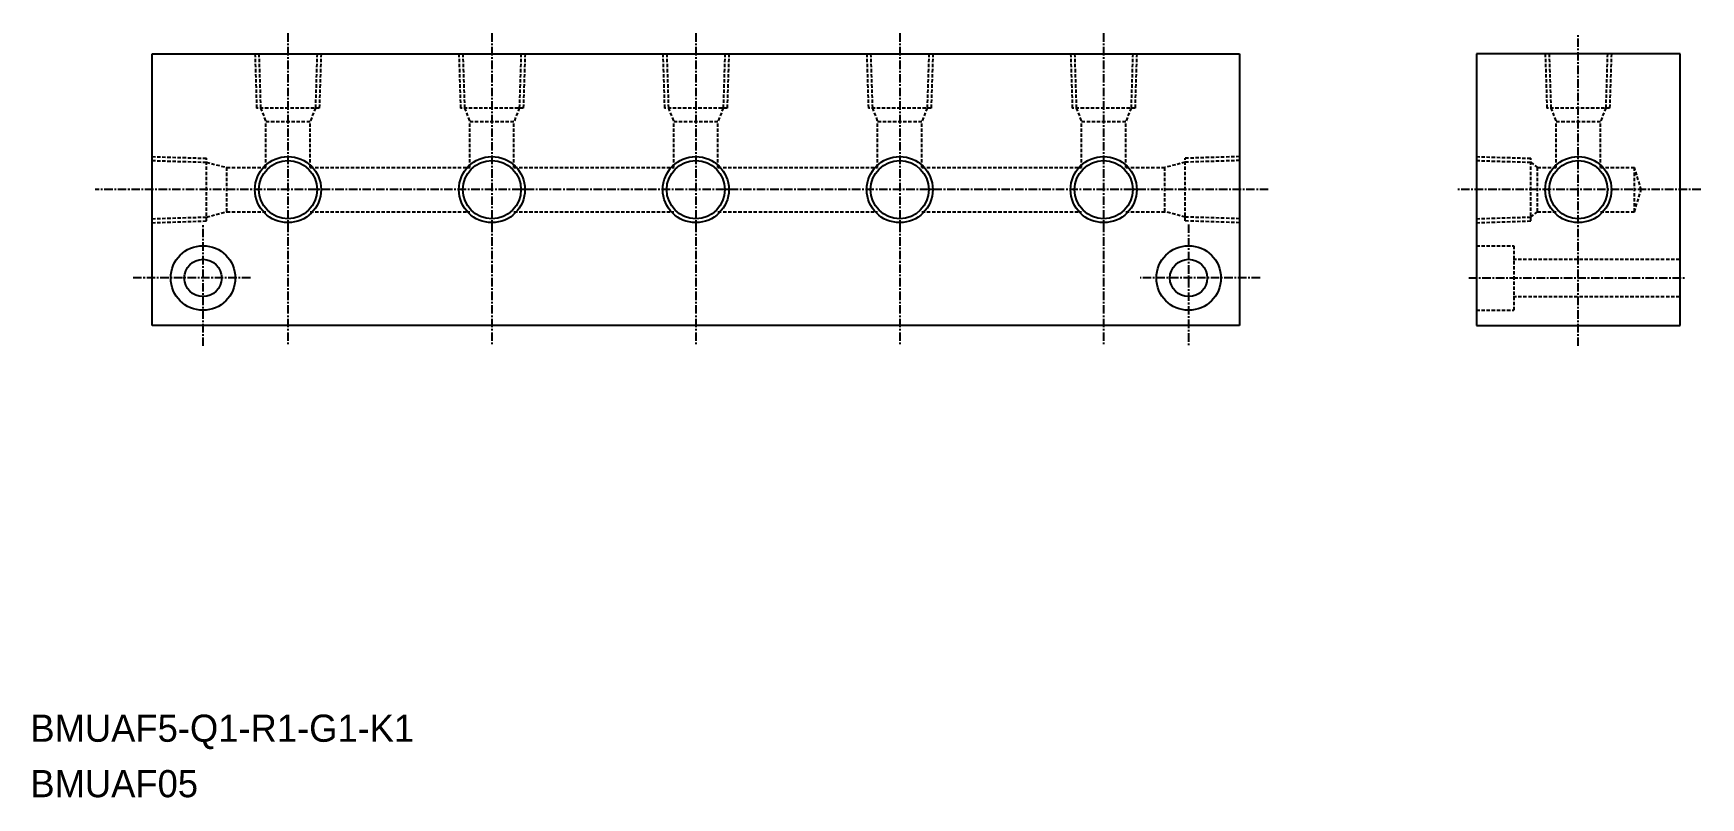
# Model space of a CAD drawing. Extents: x 1787 to 2033, y 11232 to 11344.
import ezdxf

# ---------------------------------------------------------------- set-up
doc = ezdxf.new("R2010")
doc.units = 0
doc.linetypes.add('CENTER', pattern=[2, 1.25, -0.25, 0.25, -0.25])
doc.linetypes.add('DASHED', pattern=[0.75, 0.5, -0.25])
doc.layers.get('0').update_dxf_attribs({"linetype": 'CONTINUOUS'})
doc.layers.add('CENTER', color=1, linetype='CENTER')

msp = doc.modelspace()

# ---------------------------------------------------------------- linework, layer by layer
at = {"color": 7, "linetype": 'CONTINUOUS'}
for p, q in [((1804.85, 11341.08), (1964.85, 11341.08)), ((1804.85, 11301.08), (1804.85, 11341.08)), ((1964.85, 11341.08), (1964.85, 11301.08)), ((2029.68, 11341.08), (1999.68, 11341.08)), ((1999.68, 11341.08), (1999.68, 11301.08)), ((2029.68, 11301.08), (2029.68, 11341.08)), ((1964.85, 11301.08), (1804.85, 11301.08)), ((1999.68, 11301.08), (2029.68, 11301.08))]:
    msp.add_line(p, q, dxfattribs=at)
at = {"color": 3, "linetype": 'DASHED'}
for p, q in [((1819.99, 11341.08), (1820.24, 11333.08)), ((1820.57, 11341.08), (1820.82, 11333.08)), ((1829.13, 11341.08), (1828.88, 11333.08)), ((1829.72, 11341.08), (1829.46, 11333.08)), ((1849.99, 11341.08), (1850.24, 11333.08)), ((1850.57, 11341.08), (1850.82, 11333.08)), ((1859.13, 11341.08), (1858.88, 11333.08)), ((1859.72, 11341.08), (1859.46, 11333.08)), ((1879.99, 11341.08), (1880.24, 11333.08)), ((1880.57, 11341.08), (1880.82, 11333.08)), ((1889.13, 11341.08), (1888.88, 11333.08)), ((1889.72, 11341.08), (1889.46, 11333.08)), ((1909.99, 11341.08), (1910.24, 11333.08)), ((1910.57, 11341.08), (1910.82, 11333.08)), ((1919.13, 11341.08), (1918.88, 11333.08)), ((1919.72, 11341.08), (1919.46, 11333.08)), ((1939.99, 11341.08), (1940.24, 11333.08)), ((1940.57, 11341.08), (1940.82, 11333.08)), ((1949.13, 11341.08), (1948.88, 11333.08)), ((1949.72, 11341.08), (1949.46, 11333.08)), ((2009.81, 11341.08), (2010.06, 11333.08)), ((2010.39, 11341.08), (2010.64, 11333.08)), ((2018.96, 11341.08), (2018.71, 11333.08)), ((2019.54, 11341.08), (2019.29, 11333.08)), ((1829.46, 11333.08), (1820.24, 11333.08)), ((1820.82, 11333.08), (1821.6, 11331.08)), ((1828.88, 11333.08), (1828.1, 11331.08)), ((1859.46, 11333.08), (1850.24, 11333.08)), ((1850.82, 11333.08), (1851.6, 11331.08)), ((1858.88, 11333.08), (1858.1, 11331.08)), ((1889.46, 11333.08), (1880.24, 11333.08)), ((1880.82, 11333.08), (1881.6, 11331.08)), ((1888.88, 11333.08), (1888.1, 11331.08)), ((1919.46, 11333.08), (1910.24, 11333.08)), ((1910.82, 11333.08), (1911.6, 11331.08)), ((1918.88, 11333.08), (1918.1, 11331.08)), ((1949.46, 11333.08), (1940.24, 11333.08)), ((1940.82, 11333.08), (1941.6, 11331.08)), ((1948.88, 11333.08), (1948.1, 11331.08)), ((2019.29, 11333.08), (2010.06, 11333.08)), ((2010.64, 11333.08), (2011.43, 11331.08)), ((2018.71, 11333.08), (2017.93, 11331.08)), ((1828.1, 11331.08), (1821.6, 11331.08)), ((1821.6, 11324.33), (1821.6, 11331.08)), ((1828.1, 11324.33), (1828.1, 11331.08)), ((1851.6, 11324.33), (1851.6, 11331.08)), ((1858.1, 11331.08), (1851.6, 11331.08)), ((1858.1, 11324.33), (1858.1, 11331.08)), ((1888.1, 11331.08), (1881.6, 11331.08)), ((1881.6, 11324.33), (1881.6, 11331.08)), ((1888.1, 11324.33), (1888.1, 11331.08)), ((1911.6, 11324.33), (1911.6, 11331.08)), ((1918.1, 11331.08), (1911.6, 11331.08)), ((1918.1, 11324.33), (1918.1, 11331.08)), ((1948.1, 11331.08), (1941.6, 11331.08)), ((1941.6, 11324.33), (1941.6, 11331.08)), ((1948.1, 11324.33), (1948.1, 11331.08)), ((2017.93, 11331.08), (2011.43, 11331.08)), ((2011.43, 11324.33), (2011.43, 11331.08)), ((2017.93, 11324.33), (2017.93, 11331.08)), ((1804.85, 11325.94), (1812.85, 11325.69)), ((1804.85, 11325.36), (1812.85, 11325.11)), ((1812.85, 11316.47), (1812.85, 11325.69)), ((1812.85, 11325.11), (1815.85, 11324.33)), ((1956.85, 11325.11), (1953.85, 11324.33)), ((1964.85, 11325.94), (1956.85, 11325.69)), ((1956.85, 11316.47), (1956.85, 11325.69)), ((1964.85, 11325.36), (1956.85, 11325.11)), ((1999.68, 11325.94), (2007.68, 11325.69)), ((1999.68, 11325.36), (2007.68, 11325.11)), ((2007.68, 11316.47), (2007.68, 11325.69)), ((2007.68, 11325.11), (2008.68, 11324.33)), ((1815.85, 11324.33), (1821.6, 11324.33)), ((1815.85, 11317.83), (1815.85, 11324.33)), ((1828.1, 11324.33), (1851.6, 11324.33)), ((1858.1, 11324.33), (1881.6, 11324.33)), ((1888.1, 11324.33), (1911.6, 11324.33)), ((1918.1, 11324.33), (1941.6, 11324.33)), ((1948.1, 11324.33), (1953.85, 11324.33)), ((1953.85, 11317.83), (1953.85, 11324.33)), ((2008.68, 11317.83), (2008.68, 11324.33)), ((2008.68, 11324.33), (2011.43, 11324.33)), ((2017.93, 11324.33), (2022.93, 11324.33)), ((2023.93, 11321.08), (2022.93, 11324.33)), ((2022.93, 11317.83), (2022.93, 11324.33)), ((2022.93, 11317.83), (2023.93, 11321.08)), ((1812.85, 11317.05), (1815.85, 11317.83)), ((1815.85, 11317.83), (1821.6, 11317.83)), ((1828.1, 11317.83), (1851.6, 11317.83)), ((1858.1, 11317.83), (1881.6, 11317.83)), ((1888.1, 11317.83), (1911.6, 11317.83)), ((1918.1, 11317.83), (1941.6, 11317.83)), ((1948.1, 11317.83), (1953.85, 11317.83)), ((1956.85, 11317.05), (1953.85, 11317.83)), ((2007.68, 11317.05), (2008.68, 11317.83)), ((2008.68, 11317.83), (2011.43, 11317.83)), ((2017.93, 11317.83), (2022.93, 11317.83)), ((1804.85, 11316.8), (1812.85, 11317.05)), ((1804.85, 11316.21), (1812.85, 11316.47)), ((1964.85, 11316.8), (1956.85, 11317.05)), ((1964.85, 11316.21), (1956.85, 11316.47)), ((1999.68, 11316.8), (2007.68, 11317.05)), ((1999.68, 11316.21), (2007.68, 11316.47)), ((1999.68, 11312.83), (2005.18, 11312.83)), ((2005.18, 11312.83), (2005.18, 11303.33)), ((2005.08, 11310.83), (2029.68, 11310.83)), ((2005.08, 11305.33), (2029.68, 11305.33)), ((1999.68, 11303.33), (2005.18, 11303.33))]:
    msp.add_line(p, q, dxfattribs=at)
for p, q in [((2029.68, 11321.08), (2029.68, 11321.08)), ((2029.68, 11311.08), (2029.68, 11311.08))]:
    msp.add_line(p, q)
at = {"color": 3, "linetype": 'CONTINUOUS'}
for centre in [(1824.85, 11321.08), (1854.85, 11321.08), (1884.85, 11321.08), (1914.85, 11321.08), (1944.85, 11321.08), (2014.68, 11321.08)]:
    msp.add_circle(centre, 4.86, dxfattribs=at)
at = {"color": 7, "linetype": 'CONTINUOUS'}
for centre, radius in [((1824.85, 11321.08), 4.28), ((1854.85, 11321.08), 4.28), ((1884.85, 11321.08), 4.28), ((1914.85, 11321.08), 4.28), ((1944.85, 11321.08), 4.28), ((2014.68, 11321.08), 4.28), ((1812.35, 11308.08), 4.75), ((1957.35, 11308.08), 4.75), ((1812.35, 11308.08), 2.75), ((1957.35, 11308.08), 2.75)]:
    msp.add_circle(centre, radius, dxfattribs=at)
at = {"layer": 'CENTER', "color": 1, "linetype": 'CENTER'}
for p, q in [((1824.85, 11344.08), (1824.85, 11298.08)), ((1854.85, 11344.08), (1854.85, 11298.08)), ((1884.85, 11344.08), (1884.85, 11298.08)), ((1914.85, 11344.08), (1914.85, 11298.08)), ((1944.85, 11344.08), (1944.85, 11298.08)), ((2014.68, 11298.08), (2014.68, 11344.08)), ((1969.06, 11321.08), (1796.5, 11321.08)), ((2032.68, 11321.08), (1996.68, 11321.08)), ((1812.35, 11298.08), (1812.35, 11315.95)), ((1957.35, 11315.95), (1957.35, 11298.08)), ((1819.32, 11308.08), (1801.85, 11308.08)), ((1967.85, 11308.08), (1950.2, 11308.08)), ((1998.55, 11308.08), (2030.44, 11308.08))]:
    msp.add_line(p, q, dxfattribs=at)

# ---------------------------------------------------------------- texts
at = {"color": 7, "linetype": 'CONTINUOUS'}
for s, p in [('BMUAF5-Q1-R1-G1-K1', (1786.95, 11239.83)), ('BMUAF05', (1786.95, 11231.67))]:
    msp.add_text(s, height=4, dxfattribs=at).set_placement(p)

doc.saveas('drawing.dxf')
